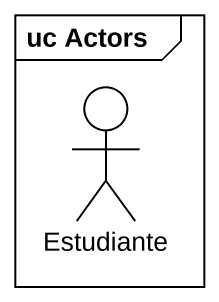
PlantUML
@startuml
mainframe uc Actors
actor Estudiante
@enduml
